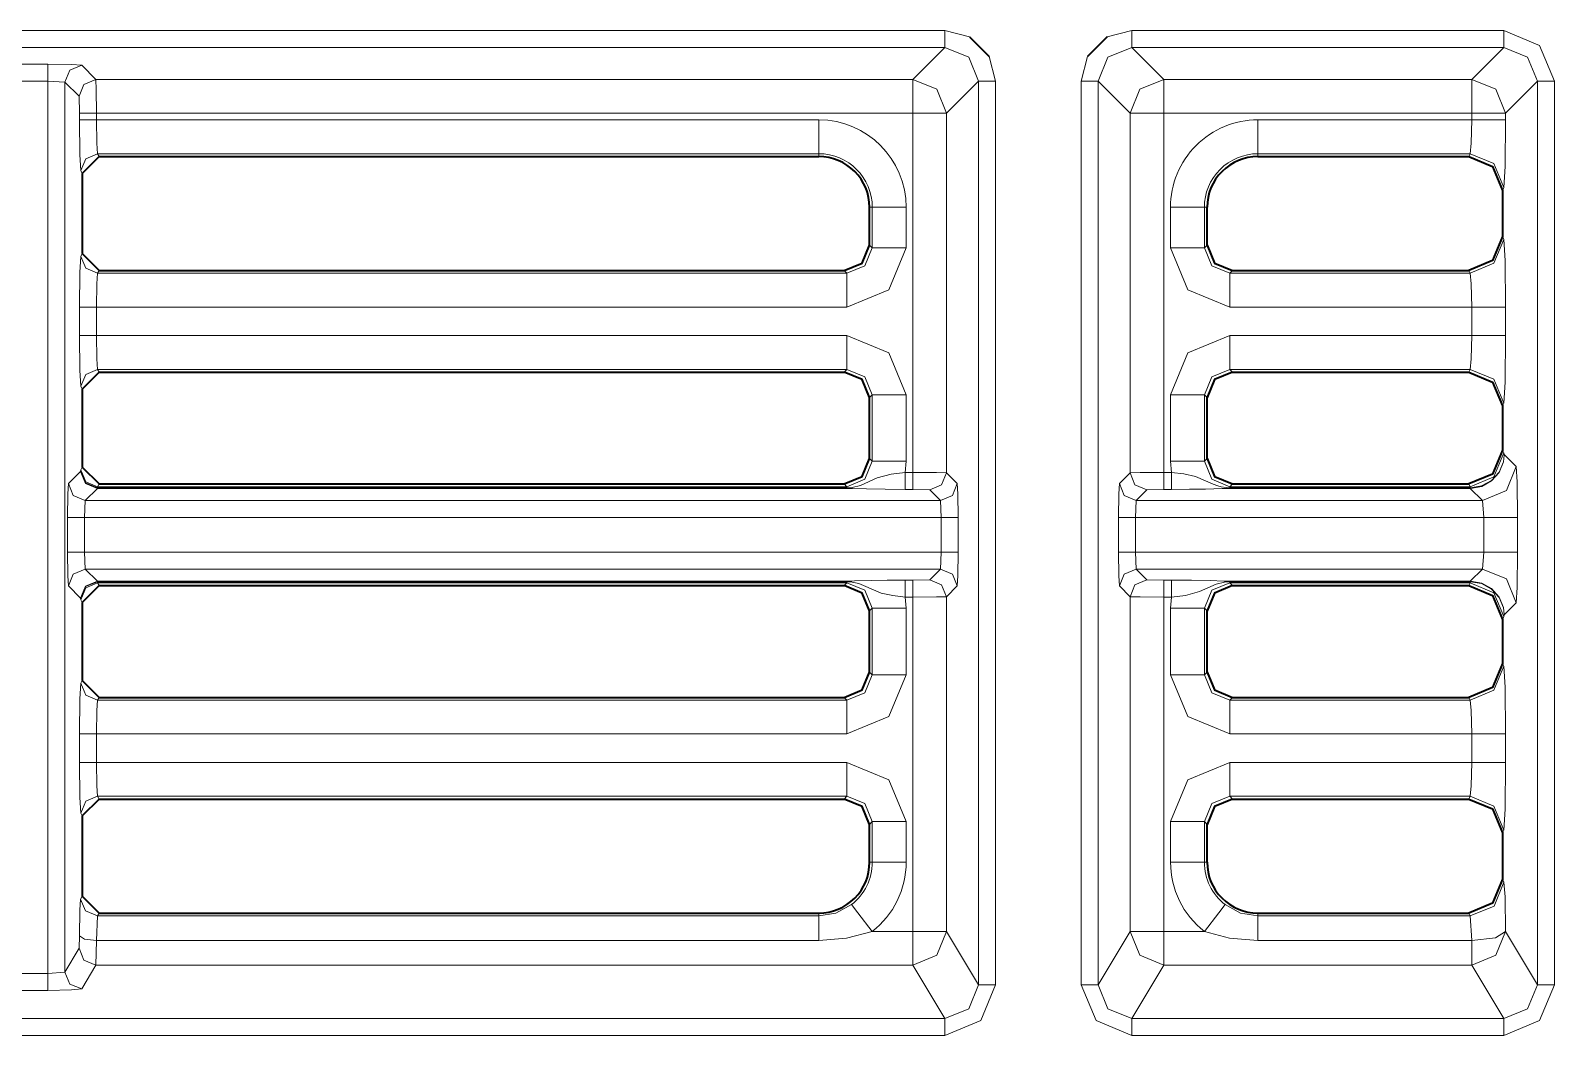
# Model space of a CAD drawing. Header units: millimetres. Extents: x 0 to 2941, y -405 to 1422.
# Drawn here: x 223.82 to 268.8, y 423.71 to 453.38 of the extents above; entities that cross this region are included whole.
import ezdxf

# ---------------------------------------------------------------- set-up
doc = ezdxf.new("R2010")
doc.units = ezdxf.units.MM
doc.layers.add('FINE', color=9, linetype='Continuous')
doc.layers.add('OUTLINE', color=7, linetype='Continuous')

msp = doc.modelspace()

# ---------------------------------------------------------------- linework, layer by layer
at = {"layer": 'FINE', "lineweight": 9}
for p, q in [((196.224, 453.377), (250.804, 453.377)), ((250.804, 453.377), (251.531, 453.189)), ((255.602, 453.189), (256.329, 453.377)), ((256.329, 453.377), (267.304, 453.377)), ((252.115, 452.605), (252.303, 451.878)), ((254.83, 451.878), (255.018, 452.605)), ((267.304, 452.877), (256.329, 452.877)), ((256.329, 452.877), (257.273, 451.933)), ((267.304, 452.877), (266.36, 451.933)), ((223.304, 452.379), (224.33, 452.379)), ((224.829, 451.854), (224.33, 451.879)), ((225.249, 451.434), (224.829, 451.854)), ((224.829, 451.854), (224.829, 425.586)), ((251.804, 451.878), (250.86, 450.934)), ((251.804, 425.213), (251.804, 451.878)), ((252.303, 451.878), (252.303, 425.213)), ((254.83, 425.213), (254.83, 451.878)), ((255.33, 451.878), (255.33, 425.213)), ((256.273, 450.934), (255.33, 451.878)), ((257.273, 451.933), (266.36, 451.933)), ((268.304, 451.878), (268.304, 425.213)), ((268.804, 425.213), (268.804, 451.878)), ((225.262, 450.934), (225.249, 451.434)), ((225.262, 450.739), (225.262, 450.934)), ((249.86, 450.934), (225.762, 450.934)), ((225.762, 450.934), (225.762, 450.739)), ((249.86, 440.334), (249.86, 450.934)), ((250.86, 450.934), (250.86, 440.321)), ((256.273, 440.321), (256.273, 450.934)), ((266.36, 450.934), (266.36, 450.739)), ((225.762, 450.739), (247.085, 450.739)), ((260.049, 450.739), (266.36, 450.739)), ((247.085, 449.659), (247.085, 449.74)), ((266.311, 449.74), (260.049, 449.74)), ((260.049, 449.74), (260.049, 449.659)), ((266.311, 449.74), (266.27, 449.659)), ((225.34, 449.158), (225.299, 449.241)), ((267.269, 448.658), (267.31, 448.741)), ((257.469, 446.961), (257.469, 448.158)), ((258.549, 448.158), (258.467, 448.158)), ((258.467, 448.158), (258.467, 446.961)), ((267.31, 447.211), (267.269, 447.293)), ((225.299, 446.711), (225.34, 446.793)), ((258.467, 446.961), (258.549, 447.042)), ((225.84, 446.294), (225.799, 446.212)), ((247.917, 446.212), (247.836, 446.294)), ((259.298, 446.294), (259.216, 446.212)), ((266.27, 446.294), (266.311, 446.212)), ((225.799, 446.212), (247.917, 446.212)), ((259.216, 446.212), (266.311, 446.212)), ((225.262, 444.373), (225.262, 445.213)), ((247.917, 445.213), (225.762, 445.213)), ((225.762, 445.213), (225.762, 444.373)), ((266.36, 445.213), (259.216, 445.213)), ((266.36, 445.213), (266.36, 444.373)), ((267.36, 444.373), (267.36, 445.213)), ((225.762, 444.373), (247.917, 444.373)), ((259.216, 444.373), (266.36, 444.373)), ((225.799, 443.375), (225.84, 443.294)), ((247.917, 443.375), (225.799, 443.375)), ((247.836, 443.294), (247.917, 443.375)), ((266.311, 443.375), (259.216, 443.375)), ((259.216, 443.375), (259.298, 443.294)), ((266.311, 443.375), (266.27, 443.294)), ((225.34, 442.793), (225.299, 442.875)), ((249.665, 442.626), (249.665, 440.661)), ((257.469, 440.661), (257.469, 442.626)), ((258.467, 442.626), (258.467, 440.661)), ((258.549, 442.544), (258.467, 442.626)), ((267.269, 442.294), (267.31, 442.376)), ((267.31, 440.911), (267.269, 440.993)), ((225.299, 440.411), (225.34, 440.493)), ((249.665, 440.661), (249.634, 440.334)), ((257.499, 440.334), (257.469, 440.661)), ((258.467, 440.661), (258.549, 440.742)), ((224.934, 440.006), (225.291, 440.363)), ((225.291, 440.363), (225.299, 440.411)), ((225.84, 439.993), (225.799, 439.912)), ((247.917, 439.912), (247.836, 439.993)), ((249.634, 440.334), (249.86, 440.334)), ((250.86, 440.321), (251.175, 440.006)), ((255.958, 440.006), (256.273, 440.321)), ((259.298, 439.993), (259.216, 439.912)), ((266.27, 439.993), (266.311, 439.912)), ((225.799, 439.912), (225.791, 439.88)), ((225.791, 439.88), (247.917, 439.88)), ((247.917, 439.863), (225.791, 439.863)), ((225.799, 439.912), (247.917, 439.912)), ((249.86, 439.834), (249.634, 439.834)), ((250.36, 439.822), (249.86, 439.834)), ((257.499, 439.834), (257.273, 439.834)), ((259.216, 439.912), (266.311, 439.912)), ((259.216, 439.88), (266.318, 439.88)), ((266.318, 439.863), (259.216, 439.863)), ((266.311, 439.912), (266.322, 439.88)), ((266.322, 439.88), (266.318, 439.88)), ((266.318, 439.863), (266.325, 439.863)), ((266.318, 439.863), (266.676, 439.506)), ((225.434, 439.506), (225.408, 439.006)), ((250.701, 439.006), (250.675, 439.506)), ((256.458, 439.506), (256.432, 439.006)), ((266.676, 439.506), (266.714, 439.006)), ((224.909, 437.981), (224.909, 439.006)), ((250.701, 437.981), (250.701, 439.006)), ((251.201, 439.006), (251.201, 437.981)), ((255.933, 437.981), (255.933, 439.006)), ((266.714, 439.006), (266.714, 437.981)), ((225.408, 437.981), (250.701, 437.981)), ((225.408, 437.981), (225.434, 437.481)), ((250.675, 437.481), (250.701, 437.981)), ((256.432, 437.981), (256.458, 437.481)), ((266.714, 437.981), (266.676, 437.481)), ((250.36, 437.166), (250.675, 437.481)), ((266.676, 437.481), (266.318, 437.124)), ((225.291, 436.624), (224.934, 436.981)), ((225.791, 437.124), (247.917, 437.124)), ((247.917, 437.107), (225.791, 437.107)), ((225.791, 437.107), (225.799, 437.075)), ((247.917, 437.075), (225.799, 437.075)), ((225.799, 437.075), (225.84, 436.993)), ((247.836, 436.993), (247.917, 437.075)), ((249.634, 437.153), (249.86, 437.153)), ((249.86, 437.153), (250.36, 437.166)), ((251.175, 436.981), (250.86, 436.666)), ((256.273, 436.666), (255.958, 436.981)), ((256.773, 437.166), (257.273, 437.153)), ((257.273, 437.153), (257.499, 437.153)), ((259.216, 437.124), (266.318, 437.124)), ((266.318, 437.107), (259.216, 437.107)), ((266.311, 437.075), (266.27, 436.993)), ((266.322, 437.107), (266.311, 437.075)), ((266.318, 437.124), (266.325, 437.124)), ((266.318, 437.107), (266.322, 437.107)), ((225.299, 436.575), (225.291, 436.624)), ((225.34, 436.493), (225.299, 436.575)), ((249.86, 436.653), (249.634, 436.653)), ((249.634, 436.653), (249.665, 436.326)), ((249.86, 426.786), (249.86, 436.653)), ((250.86, 436.666), (250.86, 426.786)), ((256.273, 426.786), (256.273, 436.666)), ((257.499, 436.653), (257.273, 436.653)), ((257.273, 436.653), (257.273, 426.786)), ((257.469, 436.326), (257.499, 436.653)), ((267.32, 436.125), (267.675, 436.481)), ((248.666, 436.326), (248.585, 436.244)), ((248.666, 434.361), (248.666, 436.326)), ((249.665, 436.326), (249.665, 434.361)), ((257.469, 434.361), (257.469, 436.326)), ((258.549, 436.244), (258.467, 436.326)), ((258.467, 436.326), (258.467, 434.361)), ((267.31, 434.611), (267.269, 434.693)), ((225.299, 434.111), (225.34, 434.193)), ((248.585, 434.442), (248.666, 434.361)), ((258.467, 434.361), (258.549, 434.442)), ((225.84, 433.693), (225.799, 433.612)), ((247.917, 433.612), (247.836, 433.693)), ((259.298, 433.693), (259.216, 433.612)), ((266.27, 433.693), (266.311, 433.612)), ((225.799, 433.612), (247.917, 433.612)), ((259.216, 433.612), (266.311, 433.612)), ((225.262, 431.773), (225.262, 432.613)), ((266.36, 432.613), (259.216, 432.613)), ((266.36, 432.613), (266.36, 431.773)), ((267.36, 431.773), (267.36, 432.613)), ((259.216, 431.773), (266.36, 431.773)), ((247.917, 430.775), (225.799, 430.775)), ((225.799, 430.775), (225.84, 430.693)), ((247.836, 430.693), (247.917, 430.775)), ((266.311, 430.775), (259.216, 430.775)), ((259.216, 430.775), (259.298, 430.693)), ((266.311, 430.775), (266.27, 430.693)), ((225.34, 430.193), (225.299, 430.275)), ((248.666, 430.026), (248.585, 429.944)), ((248.666, 428.828), (248.666, 430.026)), ((249.665, 430.026), (249.665, 428.828)), ((257.469, 428.828), (257.469, 430.026)), ((267.269, 429.693), (267.31, 429.776)), ((248.585, 428.828), (248.666, 428.828)), ((258.467, 428.828), (258.549, 428.828)), ((267.312, 428.241), (267.269, 428.328)), ((225.297, 427.742), (225.34, 427.828)), ((225.797, 427.242), (225.761, 426.515)), ((225.84, 427.328), (225.797, 427.242)), ((225.797, 427.242), (247.085, 427.242)), ((247.085, 427.242), (247.085, 427.328)), ((260.049, 427.328), (260.049, 427.242)), ((260.049, 427.242), (266.313, 427.242)), ((266.27, 427.328), (266.313, 427.242)), ((266.313, 427.242), (266.36, 426.515)), ((225.25, 426.287), (225.262, 426.651)), ((225.761, 426.515), (225.749, 425.787)), ((247.085, 426.515), (225.761, 426.515)), ((248.662, 426.786), (249.86, 426.786)), ((250.86, 426.786), (251.804, 425.213)), ((255.33, 425.213), (256.273, 426.786)), ((257.273, 426.786), (258.471, 426.786)), ((266.36, 426.515), (260.049, 426.515)), ((268.304, 425.213), (267.36, 426.786)), ((224.829, 425.586), (225.25, 426.287)), ((224.33, 425.544), (224.829, 425.586)), ((225.749, 425.787), (225.329, 425.087)), ((249.86, 425.787), (225.749, 425.787)), ((250.805, 424.213), (249.86, 425.787)), ((257.273, 425.787), (256.328, 424.213)), ((266.36, 425.787), (257.273, 425.787)), ((266.36, 425.787), (267.305, 424.213)), ((196.078, 424.213), (250.805, 424.213)), ((256.328, 424.213), (267.305, 424.213)), ((250.805, 423.713), (196.078, 423.713)), ((267.305, 423.713), (256.328, 423.713))]:
    msp.add_line(p, q, dxfattribs=at)
for points in [[(250.804, 452.877), (250.804, 453.028), (250.804, 453.377)], [(256.329, 452.877), (256.329, 453.028), (256.329, 453.377)], [(267.304, 453.377), (267.304, 453.028), (267.304, 452.877)], [(268.804, 451.878), (268.365, 452.938), (267.304, 453.377)], [(249.86, 451.933), (250.804, 452.877), (196.079, 452.877), (197.023, 451.933)], [(251.804, 451.878), (251.511, 452.585), (250.804, 452.877)], [(256.329, 452.877), (255.622, 452.585), (255.33, 451.878)], [(268.304, 451.878), (268.011, 452.585), (267.304, 452.877)], [(224.33, 451.879), (224.33, 452.228), (224.33, 452.379)], [(224.33, 452.379), (225.027, 452.372), (225.329, 452.354)], [(224.829, 451.854), (224.976, 452.207), (225.329, 452.354)], [(225.329, 452.354), (225.749, 451.933), (249.86, 451.933)], [(225.249, 451.434), (225.396, 451.787), (225.749, 451.933)], [(225.749, 451.933), (225.758, 451.632), (225.762, 450.934)], [(249.86, 451.933), (249.86, 451.632), (249.86, 450.934)], [(249.86, 451.933), (250.567, 451.641), (250.86, 450.934)], [(252.303, 451.878), (251.954, 451.878), (251.804, 451.878)], [(254.83, 451.878), (255.179, 451.878), (255.33, 451.878)], [(256.273, 450.934), (256.566, 451.641), (257.273, 451.933)], [(257.273, 450.934), (257.273, 451.632), (257.273, 451.933)], [(267.36, 450.934), (267.067, 451.641), (266.36, 451.933)], [(266.36, 451.933), (266.36, 451.632), (266.36, 450.934)], [(267.36, 450.739), (267.36, 450.934), (268.304, 451.878)], [(268.304, 451.878), (268.455, 451.878), (268.804, 451.878)], [(225.262, 450.934), (225.413, 450.934), (225.762, 450.934)], [(250.86, 450.934), (250.558, 450.934), (249.86, 450.934)], [(257.273, 450.934), (256.575, 450.934), (256.273, 450.934)], [(266.36, 450.934), (257.273, 450.934), (257.273, 440.334), (257.499, 440.334)], [(267.36, 450.934), (267.058, 450.934), (266.36, 450.934)], [(225.262, 450.739), (225.413, 450.739), (225.762, 450.739)], [(225.299, 449.241), (225.273, 449.706), (225.262, 450.739)], [(225.762, 450.739), (225.773, 450.05), (225.799, 449.74)], [(247.085, 450.739), (247.085, 450.05), (247.085, 449.74)], [(260.049, 450.739), (260.049, 450.05), (260.049, 449.74)], [(266.36, 450.739), (266.346, 450.05), (266.311, 449.74)], [(267.36, 450.739), (267.058, 450.739), (266.36, 450.739)], [(267.31, 448.741), (267.346, 449.362), (267.36, 450.739)], [(225.299, 449.241), (225.446, 449.593), (225.799, 449.74)], [(247.085, 449.74), (225.799, 449.74), (225.84, 449.659)], [(267.31, 448.741), (267.017, 449.447), (266.311, 449.74)], [(249.665, 448.158), (249.665, 446.961), (249.153, 445.725), (247.917, 445.213)], [(248.585, 447.042), (248.666, 446.961), (248.666, 448.158), (248.585, 448.158)], [(249.665, 448.158), (248.976, 448.158), (248.666, 448.158)], [(257.469, 448.158), (258.157, 448.158), (258.467, 448.158)], [(266.311, 446.212), (267.017, 446.505), (267.31, 447.211)], [(267.36, 445.213), (267.346, 446.59), (267.31, 447.211)], [(247.917, 446.212), (248.448, 446.43), (248.666, 446.961)], [(249.665, 446.961), (248.976, 446.961), (248.666, 446.961)], [(258.467, 446.961), (258.157, 446.961), (257.469, 446.961)], [(259.216, 445.213), (257.98, 445.725), (257.469, 446.961)], [(258.467, 446.961), (258.685, 446.43), (259.216, 446.212)], [(225.262, 445.213), (225.273, 446.246), (225.299, 446.711)], [(225.799, 446.212), (225.446, 446.358), (225.299, 446.711)], [(225.799, 446.212), (225.773, 445.902), (225.762, 445.213)], [(247.917, 446.212), (247.917, 445.902), (247.917, 445.213)], [(259.216, 446.212), (259.216, 445.902), (259.216, 445.213)], [(266.311, 446.212), (266.346, 445.902), (266.36, 445.213)], [(225.762, 445.213), (225.413, 445.213), (225.262, 445.213)], [(266.36, 445.213), (267.058, 445.213), (267.36, 445.213)], [(225.762, 444.373), (225.413, 444.373), (225.262, 444.373)], [(225.299, 442.875), (225.273, 443.341), (225.262, 444.373)], [(225.762, 444.373), (225.773, 443.685), (225.799, 443.375)], [(247.917, 443.375), (247.917, 443.685), (247.917, 444.373)], [(247.917, 444.373), (249.153, 443.862), (249.665, 442.626)], [(257.469, 442.626), (257.98, 443.862), (259.216, 444.373)], [(259.216, 443.375), (259.216, 443.685), (259.216, 444.373)], [(266.36, 444.373), (266.346, 443.685), (266.311, 443.375)], [(266.36, 444.373), (267.058, 444.373), (267.36, 444.373)], [(267.31, 442.376), (267.346, 442.997), (267.36, 444.373)], [(225.799, 443.375), (225.446, 443.228), (225.299, 442.875)], [(248.666, 442.626), (248.448, 443.157), (247.917, 443.375)], [(259.216, 443.375), (258.685, 443.157), (258.467, 442.626)], [(266.311, 443.375), (267.017, 443.082), (267.31, 442.376)], [(248.585, 440.742), (248.666, 440.661), (248.666, 442.626), (248.585, 442.544)], [(249.665, 442.626), (248.976, 442.626), (248.666, 442.626)], [(258.467, 442.626), (258.157, 442.626), (257.469, 442.626)], [(266.311, 439.912), (267.017, 440.205), (267.31, 440.911)], [(267.675, 440.506), (267.32, 440.862), (267.31, 440.911)], [(247.917, 439.912), (248.448, 440.13), (248.666, 440.661)], [(249.665, 440.661), (248.976, 440.661), (248.666, 440.661)], [(258.467, 440.661), (258.157, 440.661), (257.469, 440.661)], [(258.467, 440.661), (258.685, 440.13), (259.216, 439.912)], [(266.322, 439.88), (266.651, 439.937), (266.943, 440.096), (267.166, 440.341), (267.294, 440.646), (267.319, 440.838), (267.32, 440.862)], [(266.322, 439.88), (266.323, 439.868), (266.325, 439.863), (266.654, 439.921), (266.945, 440.084), (267.167, 440.334), (267.295, 440.644), (267.319, 440.838), (267.32, 440.862)], [(266.676, 439.506), (267.382, 439.799), (267.675, 440.506)], [(267.714, 437.981), (267.714, 439.006), (267.702, 440.053), (267.675, 440.506)], [(224.909, 439.006), (224.916, 439.704), (224.934, 440.006)], [(225.434, 439.506), (225.081, 439.653), (224.934, 440.006)], [(225.791, 439.863), (225.438, 440.01), (225.291, 440.363)], [(225.791, 439.88), (225.439, 440.023), (225.291, 440.363)], [(225.799, 439.912), (225.446, 440.058), (225.299, 440.411)], [(247.917, 439.88), (247.988, 439.882), (248.074, 439.891), (248.314, 439.951), (248.813, 440.173), (249.227, 440.284), (249.634, 440.334)], [(249.634, 440.334), (249.634, 439.985), (249.634, 439.834)], [(249.86, 440.334), (249.86, 439.985), (249.86, 439.834)], [(249.86, 440.334), (250.558, 440.33), (250.86, 440.321)], [(250.86, 440.321), (250.713, 439.968), (250.36, 439.822)], [(251.175, 440.006), (251.029, 439.653), (250.675, 439.506)], [(251.175, 440.006), (251.193, 439.704), (251.201, 439.006)], [(255.933, 439.006), (255.94, 439.704), (255.958, 440.006)], [(255.958, 440.006), (256.105, 439.653), (256.458, 439.506)], [(256.273, 440.321), (256.575, 440.33), (257.273, 440.334)], [(256.273, 440.321), (256.42, 439.968), (256.773, 439.822)], [(257.273, 440.334), (257.273, 439.985), (257.273, 439.834)], [(257.499, 440.334), (257.499, 439.985), (257.499, 439.834)], [(257.499, 440.334), (257.863, 440.291), (258.206, 440.213), (258.724, 439.988), (258.861, 439.937), (258.968, 439.908), (259.113, 439.885), (259.183, 439.88), (259.216, 439.88)], [(225.791, 439.863), (225.434, 439.506), (250.675, 439.506), (250.36, 439.822)], [(225.791, 439.88), (225.791, 439.868), (225.791, 439.863)], [(247.917, 439.88), (247.917, 439.901), (247.917, 439.912)], [(247.917, 439.88), (247.917, 439.868), (247.917, 439.863)], [(249.634, 439.834), (249.042, 439.837), (248.494, 439.847), (248.086, 439.859), (247.978, 439.863), (247.944, 439.863), (247.917, 439.863)], [(257.273, 439.834), (256.773, 439.822), (256.458, 439.506), (266.676, 439.506)], [(259.216, 439.863), (259.204, 439.863), (259.176, 439.863), (259.117, 439.862), (259.068, 439.86), (258.994, 439.858), (258.5, 439.843), (258.029, 439.837), (257.499, 439.834)], [(259.216, 439.88), (259.216, 439.901), (259.216, 439.912)], [(259.216, 439.88), (259.216, 439.868), (259.216, 439.863)], [(266.318, 439.88), (266.318, 439.868), (266.318, 439.863)], [(225.408, 439.006), (225.06, 439.006), (224.909, 439.006)], [(250.701, 439.006), (225.408, 439.006), (225.408, 437.981)], [(251.201, 439.006), (251.05, 439.006), (250.701, 439.006)], [(255.933, 439.006), (256.083, 439.006), (256.432, 439.006)], [(266.714, 439.006), (256.432, 439.006), (256.432, 437.981), (266.714, 437.981)], [(266.714, 439.006), (267.412, 439.006), (267.714, 439.006)], [(225.408, 437.981), (225.06, 437.981), (224.909, 437.981)], [(224.934, 436.981), (224.916, 437.283), (224.909, 437.981)], [(251.201, 437.981), (251.05, 437.981), (250.701, 437.981)], [(251.201, 437.981), (251.193, 437.283), (251.175, 436.981)], [(255.933, 437.981), (256.083, 437.981), (256.432, 437.981)], [(255.958, 436.981), (255.94, 437.283), (255.933, 437.981)], [(266.714, 437.981), (267.412, 437.981), (267.714, 437.981)], [(267.675, 436.481), (267.702, 436.934), (267.714, 437.981)], [(225.434, 437.481), (225.081, 437.334), (224.934, 436.981)], [(250.675, 437.481), (225.434, 437.481), (225.791, 437.124)], [(251.175, 436.981), (251.029, 437.334), (250.675, 437.481)], [(256.458, 437.481), (256.105, 437.334), (255.958, 436.981)], [(266.676, 437.481), (256.458, 437.481), (256.773, 437.166)], [(266.676, 437.481), (267.382, 437.188), (267.675, 436.481)], [(225.791, 437.124), (225.438, 436.977), (225.291, 436.624)], [(225.791, 437.107), (225.439, 436.964), (225.291, 436.624)], [(225.799, 437.075), (225.446, 436.928), (225.299, 436.575)], [(225.791, 437.124), (225.791, 437.119), (225.791, 437.107)], [(247.917, 437.124), (247.93, 437.124), (247.957, 437.124), (248.016, 437.125), (248.065, 437.127), (248.139, 437.129), (248.633, 437.143), (249.104, 437.15), (249.634, 437.153)], [(247.917, 437.107), (247.917, 437.119), (247.917, 437.124)], [(249.634, 436.653), (249.27, 436.696), (248.927, 436.774), (248.409, 436.998), (248.272, 437.05), (248.166, 437.079), (248.02, 437.102), (247.95, 437.106), (247.917, 437.107)], [(247.917, 437.075), (247.917, 437.085), (247.917, 437.107)], [(248.666, 436.326), (248.448, 436.857), (247.917, 437.075)], [(249.634, 436.653), (249.634, 437.002), (249.634, 437.153)], [(249.86, 436.653), (249.86, 437.002), (249.86, 437.153)], [(250.86, 436.666), (250.713, 437.019), (250.36, 437.166)], [(256.773, 437.166), (256.42, 437.019), (256.273, 436.666)], [(257.273, 437.153), (257.273, 437.002), (257.273, 436.653)], [(257.499, 437.153), (257.499, 437.002), (257.499, 436.653)], [(257.499, 437.153), (258.091, 437.15), (258.639, 437.14), (259.047, 437.127), (259.155, 437.124), (259.189, 437.124), (259.216, 437.124)], [(259.216, 437.107), (259.146, 437.105), (259.059, 437.096), (258.82, 437.036), (258.32, 436.814), (257.906, 436.703), (257.499, 436.653)], [(259.216, 437.075), (258.685, 436.857), (258.467, 436.326)], [(259.216, 437.124), (259.216, 437.119), (259.216, 437.107)], [(259.216, 437.075), (259.216, 437.085), (259.216, 437.107)], [(266.311, 437.075), (259.216, 437.075), (259.298, 436.993)], [(266.311, 437.075), (267.017, 436.782), (267.31, 436.076)], [(266.318, 437.124), (266.318, 437.119), (266.318, 437.107)], [(266.322, 437.107), (266.323, 437.119), (266.325, 437.124)], [(266.322, 437.107), (266.651, 437.05), (266.943, 436.891), (267.166, 436.646), (267.294, 436.34), (267.319, 436.149), (267.32, 436.125)], [(266.325, 437.124), (266.654, 437.065), (266.945, 436.903), (267.167, 436.653), (267.295, 436.343), (267.319, 436.149), (267.32, 436.125)], [(250.86, 436.666), (250.558, 436.657), (249.86, 436.653)], [(257.273, 436.653), (256.575, 436.657), (256.273, 436.666)], [(249.665, 436.326), (248.976, 436.326), (248.666, 436.326)], [(258.467, 436.326), (258.157, 436.326), (257.469, 436.326)], [(267.269, 435.994), (267.31, 436.076), (267.32, 436.125)], [(266.311, 433.612), (267.017, 433.905), (267.31, 434.611)], [(267.36, 432.613), (267.346, 433.99), (267.31, 434.611)], [(247.917, 433.612), (248.448, 433.83), (248.666, 434.361)], [(249.665, 434.361), (249.153, 433.125), (247.917, 432.613)], [(249.665, 434.361), (248.976, 434.361), (248.666, 434.361)], [(258.467, 434.361), (258.157, 434.361), (257.469, 434.361)], [(259.216, 432.613), (257.98, 433.125), (257.469, 434.361)], [(258.467, 434.361), (258.685, 433.83), (259.216, 433.612)], [(225.262, 432.613), (225.273, 433.646), (225.299, 434.111)], [(225.799, 433.612), (225.446, 433.759), (225.299, 434.111)], [(225.799, 433.612), (225.773, 433.302), (225.762, 432.613)], [(247.917, 432.613), (247.917, 433.302), (247.917, 433.612)], [(259.216, 432.613), (259.216, 433.302), (259.216, 433.612)], [(266.311, 433.612), (266.346, 433.302), (266.36, 432.613)], [(225.762, 432.613), (225.413, 432.613), (225.262, 432.613)], [(247.917, 432.613), (225.762, 432.613), (225.762, 431.773), (247.917, 431.773)], [(266.36, 432.613), (267.058, 432.613), (267.36, 432.613)], [(225.762, 431.773), (225.413, 431.773), (225.262, 431.773)], [(225.299, 430.275), (225.273, 430.741), (225.262, 431.773)], [(225.762, 431.773), (225.773, 431.085), (225.799, 430.775)], [(247.917, 430.775), (247.917, 431.085), (247.917, 431.773)], [(247.917, 431.773), (249.153, 431.262), (249.665, 430.026)], [(257.469, 430.026), (257.98, 431.262), (259.216, 431.773)], [(259.216, 431.773), (259.216, 431.085), (259.216, 430.775)], [(266.36, 431.773), (266.346, 431.085), (266.311, 430.775)], [(266.36, 431.773), (267.058, 431.773), (267.36, 431.773)], [(267.31, 429.776), (267.346, 430.397), (267.36, 431.773)], [(225.799, 430.775), (225.446, 430.628), (225.299, 430.275)], [(248.666, 430.026), (248.448, 430.557), (247.917, 430.775)], [(259.216, 430.775), (258.685, 430.557), (258.467, 430.026)], [(266.311, 430.775), (267.017, 430.482), (267.31, 429.776)], [(248.666, 430.026), (248.976, 430.026), (249.665, 430.026)], [(257.469, 430.026), (258.157, 430.026), (258.467, 430.026)], [(258.549, 429.944), (258.467, 430.026), (258.467, 428.828)], [(248.666, 428.828), (248.976, 428.828), (249.665, 428.828)], [(257.469, 428.828), (258.157, 428.828), (258.467, 428.828)], [(266.313, 427.242), (267.019, 427.535), (267.312, 428.241)], [(267.36, 426.786), (267.342, 427.806), (267.312, 428.241)], [(225.262, 426.651), (225.275, 427.415), (225.297, 427.742)], [(225.297, 427.742), (225.444, 427.389), (225.797, 427.242)], [(247.085, 427.242), (247.588, 427.326), (248.052, 427.576)], [(248.052, 427.576), (248.241, 427.331), (248.662, 426.786)], [(258.471, 426.786), (258.892, 427.331), (259.081, 427.576)], [(259.081, 427.576), (259.536, 427.329), (260.049, 427.242)], [(247.085, 427.242), (247.085, 427.025), (247.085, 426.515)], [(260.049, 426.515), (260.049, 427.025), (260.049, 427.242)], [(225.262, 426.651), (225.412, 426.556), (225.761, 426.515)], [(248.662, 426.786), (247.905, 426.583), (247.085, 426.515)], [(249.86, 425.787), (249.86, 426.095), (249.86, 426.786)], [(250.86, 426.786), (250.558, 426.786), (249.86, 426.786)], [(250.86, 426.786), (250.567, 426.08), (249.86, 425.787)], [(257.273, 426.786), (256.575, 426.786), (256.273, 426.786)], [(257.273, 425.787), (256.567, 426.08), (256.273, 426.786)], [(257.273, 426.786), (257.273, 426.095), (257.273, 425.787)], [(260.049, 426.515), (259.213, 426.586), (258.471, 426.786)], [(266.36, 425.787), (267.067, 426.08), (267.36, 426.786)], [(266.36, 426.515), (267.059, 426.597), (267.36, 426.786)], [(266.36, 426.515), (266.36, 426.002), (266.36, 425.787)], [(225.25, 426.287), (225.396, 425.934), (225.749, 425.787)], [(224.829, 425.586), (224.976, 425.233), (225.329, 425.087)], [(224.33, 425.544), (224.33, 425.198), (224.33, 425.044)], [(250.805, 424.213), (251.511, 424.505), (251.804, 425.213)], [(252.303, 425.213), (251.865, 424.152), (250.805, 423.713)], [(252.303, 425.213), (251.954, 425.213), (251.804, 425.213)], [(254.83, 425.213), (255.179, 425.213), (255.33, 425.213)], [(256.328, 423.713), (255.269, 424.152), (254.83, 425.213)], [(255.33, 425.213), (255.622, 424.505), (256.328, 424.213)], [(267.305, 424.213), (268.011, 424.505), (268.304, 425.213)], [(267.305, 423.713), (268.365, 424.152), (268.804, 425.213)], [(268.804, 425.213), (268.455, 425.213), (268.304, 425.213)], [(225.329, 425.087), (225.027, 425.057), (224.33, 425.044), (223.304, 425.044)], [(250.805, 423.713), (250.805, 424.059), (250.805, 424.213)], [(256.328, 423.713), (256.328, 424.059), (256.328, 424.213)], [(267.305, 424.213), (267.305, 424.059), (267.305, 423.713)]]:
    msp.add_lwpolyline(points, dxfattribs=at)
msp.add_lwpolyline([(224.33, 425.544), (224.33, 451.879), (223.304, 451.879), (223.304, 425.544)], close=True, dxfattribs=at)
for points in [[(249.665, 448.158, 0.414199), (247.085, 450.739)], [(260.049, 450.739, 0.414228), (257.469, 448.158)], [(248.666, 448.158, 0.414206), (247.085, 449.74)], [(260.049, 449.74, 0.414222), (258.467, 448.158)], [(248.052, 427.576, 0.232227), (248.666, 428.828)], [(248.662, 426.786, 0.232249), (249.665, 428.828)], [(257.469, 428.828, 0.232244), (258.471, 426.786)], [(258.467, 428.828, 0.232249), (259.081, 427.576)]]:
    msp.add_lwpolyline(points, format="xyb", dxfattribs=at)
at = {"layer": 'OUTLINE', "lineweight": 40}
for p, q in [((251.531, 453.189), (252.115, 452.605)), ((255.602, 453.189), (255.018, 452.605)), ((225.84, 449.659), (225.34, 449.158)), ((225.84, 449.659), (247.085, 449.659)), ((260.049, 449.659), (266.27, 449.659)), ((225.34, 449.158), (225.34, 446.793)), ((267.269, 448.658), (267.269, 447.293)), ((248.585, 447.042), (248.585, 448.158)), ((258.549, 447.042), (258.549, 448.158)), ((225.34, 446.793), (225.84, 446.294)), ((225.84, 446.294), (247.836, 446.294)), ((259.298, 446.294), (266.27, 446.294)), ((225.84, 443.294), (225.34, 442.793)), ((225.84, 443.294), (247.836, 443.294)), ((259.298, 443.294), (266.27, 443.294)), ((225.34, 442.793), (225.34, 440.493)), ((248.585, 440.742), (248.585, 442.544)), ((258.549, 440.742), (258.549, 442.544)), ((225.34, 440.493), (225.84, 439.993)), ((225.84, 439.993), (247.836, 439.993)), ((259.298, 439.993), (266.27, 439.993)), ((225.84, 436.993), (225.34, 436.493)), ((225.84, 436.993), (247.836, 436.993)), ((259.298, 436.993), (266.27, 436.993)), ((225.34, 436.493), (225.34, 434.193)), ((248.585, 434.442), (248.585, 436.244)), ((258.549, 434.442), (258.549, 436.244)), ((267.269, 435.994), (267.269, 434.693)), ((259.298, 433.693), (266.27, 433.693)), ((225.84, 430.693), (225.34, 430.193)), ((225.84, 430.693), (247.836, 430.693)), ((259.298, 430.693), (266.27, 430.693)), ((225.34, 430.193), (225.34, 427.828)), ((258.549, 428.828), (258.549, 429.944)), ((267.269, 429.693), (267.269, 428.328)), ((260.049, 427.328), (266.27, 427.328))]:
    msp.add_line(p, q, dxfattribs=at)
for points in [[(248.585, 448.158, 0.414214), (247.085, 449.658)], [(260.049, 449.658, 0.414214), (258.549, 448.158)], [(225.34, 427.828), (225.84, 427.328), (247.085, 427.328, 0.414214), (248.585, 428.828), (248.585, 429.944), (248.365, 430.474), (247.836, 430.693)], [(258.549, 428.828, 0.414214), (260.049, 427.328)]]:
    msp.add_lwpolyline(points, format="xyb", dxfattribs=at)
for points in [[(266.27, 449.659), (266.977, 449.366), (267.269, 448.658)], [(267.269, 447.293), (266.977, 446.586), (266.27, 446.294)], [(247.836, 446.294), (248.365, 446.513), (248.585, 447.042)], [(258.549, 447.042), (258.768, 446.513), (259.298, 446.294)], [(248.585, 442.544), (248.365, 443.074), (247.836, 443.294)], [(259.298, 443.294), (258.768, 443.074), (258.549, 442.544)], [(266.27, 443.294), (266.977, 443.001), (267.269, 442.294)], [(267.269, 442.294), (267.269, 440.993), (266.977, 440.286), (266.27, 439.993)], [(247.836, 439.993), (248.365, 440.213), (248.585, 440.742)], [(258.549, 440.742), (258.768, 440.213), (259.298, 439.993)], [(248.585, 436.244), (248.365, 436.774), (247.836, 436.993)], [(259.298, 436.993), (258.768, 436.774), (258.549, 436.244)], [(266.27, 436.993), (266.977, 436.701), (267.269, 435.994)], [(267.269, 434.693), (266.977, 433.986), (266.27, 433.693)], [(225.34, 434.193), (225.84, 433.693), (247.836, 433.693)], [(247.836, 433.693), (248.365, 433.913), (248.585, 434.442)], [(258.549, 434.442), (258.768, 433.913), (259.298, 433.693)], [(259.298, 430.693), (258.768, 430.474), (258.549, 429.944)], [(266.27, 430.693), (266.977, 430.401), (267.269, 429.693)], [(267.269, 428.328), (266.977, 427.621), (266.27, 427.328)]]:
    msp.add_lwpolyline(points, dxfattribs=at)

doc.saveas('drawing.dxf')
